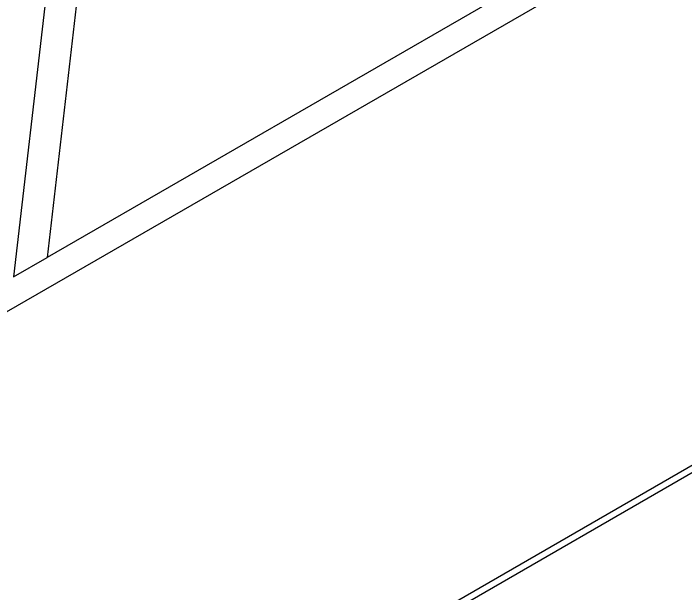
# Model space of a CAD drawing. Header units: millimetres. Extents: x 1293 to 41893, y 1011 to 26911.
# Drawn here: x 6434.6 to 6669.7, y 21392 to 21595.1 of the extents above; entities that cross this region are included whole.
import ezdxf

# ---------------------------------------------------------------- set-up
doc = ezdxf.new("R2010")
doc.units = ezdxf.units.MM
doc.header["$LTSCALE"] = 50
doc.layers.add('MAQUINAS', color=11, linetype='Continuous')
doc.layers.add('STRUC', color=4, linetype='Continuous')

msp = doc.modelspace()

# ---------------------------------------------------------------- linework, layer by layer
at = {"layer": 'MAQUINAS', "linetype": 'Continuous', "lineweight": 25}
for p, q in [((7107.3005729, 21880.337194), (6399.2509827, 21471.588866)), ((7060.1601209, 21864.0108011), (6446.3914348, 21509.6896806)), ((6472.0088637, 21731.3985304), (6446.3914467, 21509.6896719)), ((6460.2237507, 21724.5951295), (6434.6063337, 21502.886271)), ((6434.6063337, 21502.886271), (6446.3914467, 21509.6896719))]:
    msp.add_line(p, q, dxfattribs=at)
at = {"layer": 'STRUC', "linetype": 'Continuous', "lineweight": 25}
for p, q in [((6448.5636622, 21308.0053267), (7363.2732231, 21836.0559163)), ((7365.6302458, 21834.6952361), (6450.9206848, 21306.6446465))]:
    msp.add_line(p, q, dxfattribs=at)

doc.saveas('drawing.dxf')
